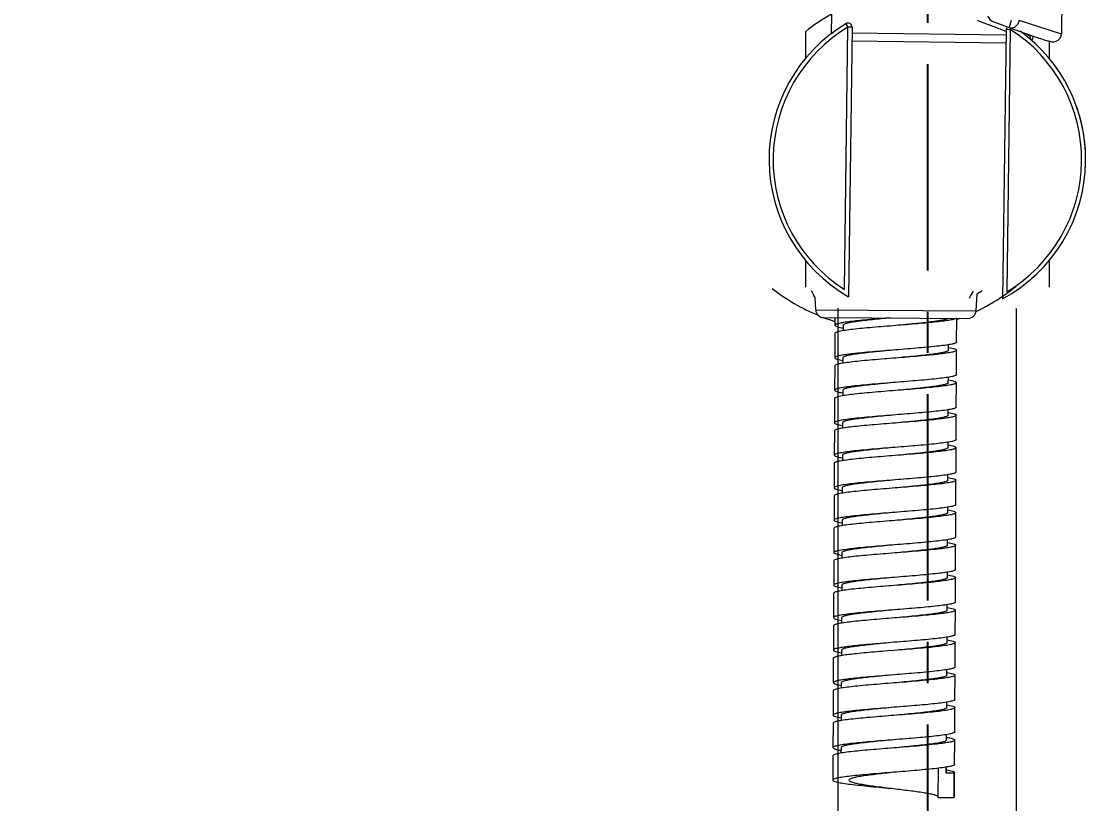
# Model space of a CAD drawing. Header units: millimetres. Extents: x 5438 to 6032, y -2661 to -1821.
# Drawn here: x 5882.52 to 5915.39, y -2240.61 to -2216.53 of the extents above; entities that cross this region are included whole.
import ezdxf

# ---------------------------------------------------------------- set-up
doc = ezdxf.new("R2010")
doc.units = ezdxf.units.MM
doc.header["$LTSCALE"] = 0.1
doc.linetypes.add('CENTERX2', pattern=[101.6, 63.5, -12.7, 12.7, -12.7])
doc.layers.get('0').update_dxf_attribs({"lineweight": 15})
doc.layers.add('CENTER', color=1, linetype='CENTERX2')
doc.layers.add('DIM', color=3, linetype='Continuous', lineweight=9)
doc.styles.get("Standard").update_dxf_attribs({"font": 'arial.ttf'})
doc.dimstyles.new('ISO-25', dxfattribs={"dimtxt": 2.5, "dimasz": 2.5, "dimexe": 1.25, "dimexo": 0.625, "dimtad": 1, "dimlfac": 5, "dimtxsty": 'Standard', "dimcen": 2.5, "dimadec": 0, "dimazin": 0, "dimtfac": 1, "dimtmove": 0, "dimatfit": 3, "dimfxl": 0, "dimarcsym": 0})

# ---------------------------------------------------------------- blocks, each defined once
blk = doc.blocks.new('*D125')
at = {"layer": 'Defpoints', "color": 0}
for p in [(5910.423, -2065.446), (5905.096, -2374.632), (5888.224, -2384.178), (5890.484, -2395.102), (5910.423, -2463.433)]:
    blk.add_point(p, dxfattribs=at)
at = {"layer": 'DIM', "color": 0, "lineweight": -2}
blk.add_line((5887.68, -2384.485), (5882.523, -2387.403), dxfattribs=at)
blk.add_arc((5910.423, -2371.618), 30.807, 218.8094, 260.6906, dxfattribs=at)
at = {"layer": 'DIM', "color": 0}
for points in [[(5885.728, -2391.393), (5887.107, -2390.458), (5883.611, -2386.788)], [(5905.508, -2401.188), (5905.372, -2402.849), (5910.423, -2402.425)]]:
    blk.add_solid(points, dxfattribs=at)
at = {"layer": 'DIM', "color": 0, "insert": (5896.505, -2395.485), "char_height": 5, "attachment_point": 5, "rotation": 329.75}
blk.add_mtext('61%%D', dxfattribs=at)

msp = doc.modelspace()

# ---------------------------------------------------------------- linework, layer by layer
at = {"color": 7, "linetype": 'Continuous'}
for p, q in [((5915.3903, -2155.3004), (5914.5513, -2216.9039)), ((5907.4957, -2214.6151), (5907.465, -2216.8694)), ((5912.9566, -2216.7302), (5912.4291, -2216.5291)), ((5912.9535, -2216.7108), (5913.0168, -2216.4962)), ((5914.4916, -2216.9026), (5913.2461, -2216.4995)), ((5906.6734, -2216.8464), (5906.6734, -2217.6652)), ((5907.465, -2216.8694), (5907.5285, -2216.8702)), ((5907.8687, -2224.7848), (5907.9787, -2216.7076)), ((5907.9143, -2216.6005), (5907.9787, -2216.7076)), ((5908.0671, -2216.7088), (5907.9787, -2216.7076)), ((5908.1037, -2216.7094), (5907.9907, -2225.0049)), ((5908.1037, -2216.7094), (5908.0671, -2216.7088)), ((5908.1014, -2216.878), (5912.8509, -2216.9427)), ((5912.267, -2216.6112), (5912.3874, -2216.6571)), ((5912.8532, -2216.7741), (5912.7402, -2225.0695)), ((5912.7541, -2216.7959), (5912.8399, -2216.8281)), ((5912.8399, -2216.8281), (5912.8595, -2216.8354)), ((5912.8532, -2216.7741), (5912.8898, -2216.7746)), ((5912.9782, -2216.7757), (5912.8682, -2224.8528)), ((5912.8898, -2216.7746), (5912.9782, -2216.7757)), ((5912.9566, -2216.7302), (5912.9535, -2216.7108)), ((5912.9618, -2216.7321), (5913.278, -2216.8437)), ((5912.9782, -2216.7757), (5912.9979, -2216.7449)), ((5913.3148, -2216.8566), (5913.5717, -2216.9457)), ((5913.4979, -2216.9201), (5913.5417, -2216.9521)), ((5914.5512, -2216.9095), (5914.4916, -2216.9026)), ((5908.098, -2217.128), (5912.8475, -2217.1927)), ((5913.5417, -2216.9521), (5913.5926, -2216.9528)), ((5913.5717, -2216.9457), (5913.712, -2216.9935)), ((5913.712, -2216.9935), (5913.8325, -2217.0338)), ((5913.8325, -2217.0338), (5913.9344, -2217.0672)), ((5914.1734, -2217.1392), (5914.1734, -2217.6668)), ((5906.6734, -2223.8952), (5906.6734, -2224.714)), ((5914.1734, -2223.8952), (5914.1734, -2224.714)), ((5906.9683, -2225.0297), (5906.9319, -2224.9664)), ((5906.9868, -2225.4102), (5906.9687, -2225.029)), ((5911.7182, -2225.0529), (5911.7552, -2224.9901)), ((5911.7552, -2224.9901), (5911.8443, -2224.8351)), ((5911.9231, -2225.4343), (5911.9529, -2224.9148)), ((5906.9868, -2225.4102), (5911.9231, -2225.4343)), ((5907.6626, -2225.3546), (5907.6626, -2342.1744)), ((5913.1626, -2225.3662), (5913.1626, -2342.1744)), ((5907.2356, -2225.6483), (5911.672, -2225.67)), ((5907.5788, -2225.65), (5907.5777, -2225.8822)), ((5909.2734, -2225.6582), (5909.2068, -2225.6645)), ((5911.3252, -2226.4006), (5911.3288, -2225.6683)), ((5907.8277, -2225.8835), (5907.8269, -2226.0509)), ((5907.5765, -2226.1322), (5907.5728, -2226.8822)), ((5911.074, -2226.6494), (5911.0748, -2226.4814)), ((5911.3203, -2227.4006), (5911.324, -2226.6506)), ((5907.8228, -2226.8835), (5907.822, -2227.0515)), ((5907.5716, -2227.1322), (5907.5679, -2227.8822)), ((5911.0691, -2227.6493), (5911.0699, -2227.4823)), ((5911.3154, -2228.4006), (5911.3191, -2227.6506)), ((5907.8179, -2227.8834), (5907.8171, -2228.0506)), ((5907.5667, -2228.1322), (5907.563, -2228.8822)), ((5911.0642, -2228.6493), (5911.065, -2228.4813)), ((5911.3105, -2229.4005), (5911.3142, -2228.6506)), ((5907.813, -2228.8834), (5907.8122, -2229.0514)), ((5907.5618, -2229.1322), (5907.5581, -2229.8822)), ((5911.0593, -2229.6493), (5911.0601, -2229.4818)), ((5911.3056, -2230.4005), (5911.3093, -2229.6505)), ((5907.8081, -2229.8834), (5907.8073, -2230.0511)), ((5907.5569, -2230.1322), (5907.5532, -2230.8822)), ((5911.0544, -2230.6493), (5911.0552, -2230.4817)), ((5911.3007, -2231.4005), (5911.3044, -2230.6505)), ((5907.8032, -2230.8834), (5907.8024, -2231.0509)), ((5907.552, -2231.1322), (5907.5483, -2231.8822)), ((5911.0495, -2231.6493), (5911.0503, -2231.4813)), ((5911.2958, -2232.4005), (5911.2995, -2231.6505)), ((5907.7983, -2231.8834), (5907.7975, -2232.0514)), ((5907.5471, -2232.1322), (5907.5434, -2232.8822)), ((5911.0446, -2232.6493), (5911.0454, -2232.4822)), ((5911.2909, -2233.4005), (5911.2946, -2232.6505)), ((5907.5434, -2232.8822), (5907.555, -2232.8999)), ((5907.555, -2232.8999), (5907.7883, -2232.9657)), ((5907.7934, -2232.8834), (5907.7926, -2233.0505)), ((5907.5422, -2233.1322), (5907.5385, -2233.8821)), ((5911.0397, -2233.6493), (5911.0405, -2233.4813)), ((5911.2861, -2234.4005), (5911.2897, -2233.6505)), ((5907.7885, -2233.8834), (5907.7877, -2234.0513)), ((5907.5373, -2234.1321), (5907.5336, -2234.8821)), ((5911.0348, -2234.6493), (5911.0357, -2234.4817)), ((5911.2812, -2235.4005), (5911.2848, -2234.6505)), ((5907.7836, -2234.8834), (5907.7828, -2235.0511)), ((5907.5324, -2235.1321), (5907.5288, -2235.8821)), ((5909.405, -2235.6413), (5909.2233, -2235.6558)), ((5911.0299, -2235.6492), (5911.0308, -2235.4816)), ((5911.2763, -2236.4005), (5911.2799, -2235.6505)), ((5907.7788, -2235.8833), (5907.7779, -2236.0508)), ((5909.4037, -2235.8913), (5909.1953, -2235.908)), ((5907.5275, -2236.1321), (5907.5239, -2236.8821)), ((5909.4001, -2236.6413), (5909.1916, -2236.658)), ((5911.025, -2236.6492), (5911.0259, -2236.4813)), ((5907.7739, -2236.8833), (5907.773, -2237.0513)), ((5909.2399, -2236.6562), (5909.1914, -2236.6608)), ((5911.2714, -2237.4005), (5911.275, -2236.6505)), ((5907.5226, -2237.1321), (5907.519, -2237.8821)), ((5911.0202, -2237.6492), (5911.021, -2237.4822)), ((5907.769, -2237.8833), (5907.7682, -2238.0504)), ((5911.2665, -2238.4004), (5911.2702, -2237.6504)), ((5907.5177, -2238.1321), (5907.5141, -2238.8821)), ((5911.0153, -2238.6492), (5911.0161, -2238.4812)), ((5907.7641, -2238.8833), (5907.7633, -2239.0513)), ((5911.2616, -2239.4004), (5911.2653, -2238.6504)), ((5907.5129, -2239.1321), (5907.5092, -2239.8821)), ((5910.7525, -2239.5177), (5910.7481, -2240.4156)), ((5911.0002, -2239.6669), (5911.0011, -2239.4835)), ((5911.0104, -2239.6492), (5911.0112, -2239.4817)), ((5911.0104, -2239.6492), (5911.0002, -2239.6669)), ((5911.2487, -2239.6681), (5911.0002, -2239.6669)), ((5911.245, -2240.4181), (5911.2487, -2239.6681)), ((5911.2604, -2239.6504), (5911.2487, -2239.6681)), ((5911.2567, -2240.4004), (5911.2604, -2239.6504)), ((5910.7481, -2240.4156), (5911.245, -2240.4181)), ((5911.2567, -2240.4004), (5911.245, -2240.4181))]:
    msp.add_line(p, q, dxfattribs=at)
for points in [[(5912.2788, -2216.3702), (5912.3431, -2216.4698), (5912.4291, -2216.5292)], [(5913.9344, -2217.0672), (5913.9789, -2217.0814), (5914.0193, -2217.0942), (5914.056, -2217.1055), (5914.089, -2217.1155), (5914.1188, -2217.1242), (5914.1455, -2217.1317), (5914.1696, -2217.1382), (5914.1916, -2217.1437), (5914.2122, -2217.1485), (5914.2325, -2217.1525), (5914.2543, -2217.1559), (5914.2816, -2217.1583), (5914.3221, -2217.1572), (5914.3851, -2217.1426), (5914.454, -2217.1046), (5914.5098, -2217.044), (5914.5424, -2216.9717), (5914.551, -2216.9099)]]:
    msp.add_lwpolyline(points, dxfattribs=at)
for centre, radius, start, end in [((5910.4234, -2221.5302), 6, 119.50169, 128.68165), ((5907.9787, -2216.7077), 0.125, 359.21974, 120.99438), ((5961.9473, -2086.5858), 139.1931, 248.95037, 249.089086), ((5910.4233, -2220.7802), 4.8749, 120.97575, 240.0691), ((5910.4233, -2220.7802), 4.75, 120.97499, 237.46424), ((5907.715, -2216.8728), 0.25, 179.21969, 188.61696), ((5947.5754, -2124.2632), 98.8677, 249.150759, 249.377985), ((5912.9782, -2216.7758), 0.125, 142.78865, 179.21936), ((5910.4243, -2220.7796), 4.7491, 359.21253, 57.46773), ((5910.4243, -2220.7796), 4.874, 359.21251, 54.05464), ((5915.9905, -2205.6987), 11.5999, 257.86044, 258.10894), ((5913.3707, -2216.9514), 0.2498, 330.61677, 336.8308), ((5913.4401, -2216.9508), 0.25, 319.94626, 352.20605), ((5910.4234, -2220.7803), 4.8749, 356.21783, 19.68999), ((5910.424, -2220.7806), 4.8744, 298.37157, 359.22394), ((5910.424, -2220.7806), 4.7495, 300.97325, 359.22399), ((5909.3575, -2220.034), 6, 231.81802, 247.47099), ((5916.1601, -2219.6786), 10.6359, 208.85059, 209.81303), ((5909.3575, -2220.034), 6, 295.31473, 309.18198), ((5909.3641, -2220.7841), 4.8749, 302.15273, 304.36667), ((5907.2365, -2225.3983), 0.25, 182.71969, 269.71969), ((5911.6735, -2225.42), 0.25, 269.71969, 356.71969), ((5909.3575, -2220.034), 6, 249.386, 252.73266), ((5909.3575, -2220.034), 6, 289.20136, 290.02688)]:
    msp.add_arc(centre, radius, start, end, dxfattribs=at)
for points, knots in [([(5913.2453, -2216.4992), (5913.2405, -2216.5345), (5913.2176, -2216.6066), (5913.1495, -2216.6951), (5913.0558, -2216.7451), (5912.9888, -2216.7417), (5912.9619, -2216.7321)], [0, 0, 0, 0, 0.2585272, 0.5387225, 0.7925435, 1, 1, 1, 1]), ([(5913.6004, -2217.0497), (5913.6036, -2217.0421), (5913.6043, -2217.028), (5913.5946, -2217.0036), (5913.574, -2216.9781), (5913.5529, -2216.9608), (5913.5418, -2216.9521)], [0, 0, 0, 0, 0.2038831, 0.3227499, 0.6494343, 1, 1, 1, 1]), ([(5909.2067, -2225.6612), (5908.9937, -2225.6784), (5908.6867, -2225.7037), (5908.2991, -2225.7406), (5908.0571, -2225.7675), (5907.8624, -2225.7932), (5907.7123, -2225.8212), (5907.6289, -2225.842), (5907.5778, -2225.8684), (5907.5777, -2225.8822)], [0, 0, 0, 0, 0.3874266, 0.5583705, 0.7067017, 0.8277648, 0.9178984, 0.9748329, 1, 1, 1, 1]), ([(5909.2068, -2225.6645), (5909.0259, -2225.6815), (5908.7653, -2225.7066), (5908.4366, -2225.7433), (5908.2321, -2225.7701), (5908.0672, -2225.7955), (5907.9416, -2225.8233), (5907.8685, -2225.844), (5907.8277, -2225.8708), (5907.8277, -2225.8835)], [0, 0, 0, 0, 0.3872688, 0.5576134, 0.7052662, 0.8257704, 0.9156735, 0.9729994, 1, 1, 1, 1]), ([(5911.0687, -2225.667), (5911.0521, -2225.6816), (5910.993, -2225.7022), (5910.8832, -2225.729), (5910.7246, -2225.7556), (5910.4367, -2225.7948), (5910.0076, -2225.8397), (5909.6461, -2225.8734), (5909.4527, -2225.8914)], [0, 0, 0, 0, 0.0404854, 0.1107039, 0.2095443, 0.3341167, 0.6438636, 1, 1, 1, 1]), ([(5911.3172, -2225.6682), (5911.2973, -2225.6832), (5911.2293, -2225.7032), (5911.1028, -2225.7303), (5910.92, -2225.7565), (5910.6897, -2225.7836), (5910.4181, -2225.8106), (5910.0013, -2225.8476), (5909.6758, -2225.8736), (5909.4527, -2225.8914)], [0, 0, 0, 0, 0.0396342, 0.109517, 0.2082761, 0.3329316, 0.4794879, 0.6431663, 1, 1, 1, 1]), ([(5909.4527, -2225.8914), (5909.2133, -2225.9105), (5908.8656, -2225.9383), (5908.4239, -2225.9781), (5908.1422, -2226.0073), (5907.9141, -2226.0353), (5907.736, -2226.0655), (5907.6392, -2226.0885), (5907.5765, -2226.1163), (5907.5765, -2226.1322)], [0, 0, 0, 0, 0.3786861, 0.5499121, 0.7002015, 0.8238979, 0.9164682, 0.9749244, 1, 1, 1, 1]), ([(5907.5777, -2225.8822), (5907.5776, -2225.8908), (5907.6006, -2225.9106), (5907.6799, -2225.9381), (5907.7596, -2225.9546), (5907.8207, -2225.9654)], [0, 0, 0, 0, 0.0979771, 0.2910015, 1, 1, 1, 1]), ([(5911.3252, -2226.4006), (5911.3251, -2226.4165), (5911.2625, -2226.4443), (5911.1656, -2226.4673), (5910.9875, -2226.4975), (5910.7595, -2226.5255), (5910.4778, -2226.5547), (5910.036, -2226.5946), (5909.6883, -2226.6223), (5909.449, -2226.6414)], [0, 0, 0, 0, 0.0250748, 0.08353, 0.1760997, 0.299796, 0.4500857, 0.6213123, 1, 1, 1, 1]), ([(5909.449, -2226.6414), (5909.2097, -2226.6605), (5908.862, -2226.6883), (5908.4202, -2226.7281), (5908.1385, -2226.7573), (5907.9104, -2226.7853), (5907.7324, -2226.8155), (5907.6355, -2226.8385), (5907.5729, -2226.8663), (5907.5728, -2226.8822)], [0, 0, 0, 0, 0.3786861, 0.5499121, 0.7002015, 0.8238979, 0.9164682, 0.9749244, 1, 1, 1, 1]), ([(5909.449, -2226.6414), (5909.2416, -2226.6607), (5908.9402, -2226.6886), (5908.5572, -2226.7287), (5908.3132, -2226.7582), (5908.1149, -2226.7862), (5907.9616, -2226.8169), (5907.8747, -2226.8396), (5907.8229, -2226.8687), (5907.8228, -2226.8835)], [0, 0, 0, 0, 0.3775139, 0.5482572, 0.6981906, 0.8217096, 0.9143577, 0.9733166, 1, 1, 1, 1]), ([(5911.074, -2226.6494), (5911.0739, -2226.6641), (5911.0221, -2226.6932), (5910.9351, -2226.7159), (5910.7818, -2226.7466), (5910.5835, -2226.7746), (5910.3395, -2226.8041), (5909.9566, -2226.8442), (5909.6552, -2226.8721), (5909.4478, -2226.8914)], [0, 0, 0, 0, 0.0266834, 0.0856421, 0.1782899, 0.3018085, 0.4517417, 0.6224849, 1, 1, 1, 1]), ([(5911.324, -2226.6506), (5911.3239, -2226.6665), (5911.2613, -2226.6943), (5911.1644, -2226.7173), (5910.9863, -2226.7475), (5910.7582, -2226.7755), (5910.4765, -2226.8047), (5910.0348, -2226.8446), (5909.6871, -2226.8723), (5909.4478, -2226.8914)], [0, 0, 0, 0, 0.0250758, 0.0835319, 0.1761018, 0.2997978, 0.4500868, 0.6213127, 1, 1, 1, 1]), ([(5911.0807, -2226.5673), (5911.1418, -2226.5782), (5911.2217, -2226.5947), (5911.301, -2226.6222), (5911.324, -2226.642), (5911.324, -2226.6506)], [0, 0, 0, 0, 0.7090124, 0.9020378, 1, 1, 1, 1]), ([(5909.4478, -2226.8914), (5909.2085, -2226.9105), (5908.8608, -2226.9383), (5908.419, -2226.9781), (5908.1373, -2227.0073), (5907.9092, -2227.0353), (5907.7311, -2227.0655), (5907.6343, -2227.0885), (5907.5716, -2227.1163), (5907.5716, -2227.1322)], [0, 0, 0, 0, 0.3786879, 0.5499146, 0.7002042, 0.8239001, 0.9164696, 0.9749249, 1, 1, 1, 1]), ([(5907.5728, -2226.8822), (5907.5727, -2226.8909), (5907.596, -2226.9108), (5907.6761, -2226.9384), (5907.7567, -2226.955), (5907.8185, -2226.9659)], [0, 0, 0, 0, 0.0977317, 0.2907654, 1, 1, 1, 1]), ([(5911.3203, -2227.4006), (5911.3202, -2227.4165), (5911.2576, -2227.4443), (5911.1607, -2227.4673), (5910.9826, -2227.4975), (5910.7546, -2227.5255), (5910.4729, -2227.5547), (5910.0311, -2227.5945), (5909.6834, -2227.6223), (5909.4441, -2227.6414)], [0, 0, 0, 0, 0.0250758, 0.0835319, 0.1761018, 0.2997978, 0.4500868, 0.6213127, 1, 1, 1, 1]), ([(5909.4441, -2227.6414), (5909.2048, -2227.6605), (5908.8571, -2227.6882), (5908.4153, -2227.7281), (5908.1336, -2227.7573), (5907.9056, -2227.7852), (5907.7275, -2227.8155), (5907.6306, -2227.8385), (5907.568, -2227.8663), (5907.5679, -2227.8822)], [0, 0, 0, 0, 0.3786879, 0.5499146, 0.7002042, 0.8239001, 0.9164696, 0.9749249, 1, 1, 1, 1]), ([(5909.4441, -2227.6414), (5909.2367, -2227.6607), (5908.9353, -2227.6886), (5908.5523, -2227.7287), (5908.3083, -2227.7582), (5908.11, -2227.7862), (5907.9567, -2227.8169), (5907.8698, -2227.8396), (5907.818, -2227.8687), (5907.8179, -2227.8834)], [0, 0, 0, 0, 0.3775142, 0.5482576, 0.698191, 0.8217099, 0.9143579, 0.9733167, 1, 1, 1, 1]), ([(5911.0691, -2227.6493), (5911.069, -2227.6641), (5911.0172, -2227.6932), (5910.9302, -2227.7159), (5910.7769, -2227.7466), (5910.5786, -2227.7746), (5910.3346, -2227.8041), (5909.9517, -2227.8441), (5909.6503, -2227.8721), (5909.4429, -2227.8914)], [0, 0, 0, 0, 0.0266833, 0.085642, 0.1782897, 0.3018083, 0.4517415, 0.6224848, 1, 1, 1, 1]), ([(5911.3191, -2227.6506), (5911.319, -2227.6665), (5911.2563, -2227.6943), (5911.1595, -2227.7173), (5910.9814, -2227.7475), (5910.7533, -2227.7755), (5910.4716, -2227.8047), (5910.0299, -2227.8445), (5909.6822, -2227.8723), (5909.4429, -2227.8914)], [0, 0, 0, 0, 0.025075, 0.0835302, 0.1760995, 0.2997952, 0.4500846, 0.6213113, 1, 1, 1, 1]), ([(5911.0744, -2227.5671), (5911.1359, -2227.578), (5911.2162, -2227.5945), (5911.296, -2227.6221), (5911.3191, -2227.642), (5911.3191, -2227.6506)], [0, 0, 0, 0, 0.7091479, 0.9021849, 1, 1, 1, 1]), ([(5909.4429, -2227.8914), (5909.2036, -2227.9105), (5908.8559, -2227.9382), (5908.4141, -2227.9781), (5908.1324, -2228.0073), (5907.9043, -2228.0352), (5907.7263, -2228.0655), (5907.6294, -2228.0885), (5907.5668, -2228.1163), (5907.5667, -2228.1322)], [0, 0, 0, 0, 0.3786866, 0.5499126, 0.7002017, 0.8238978, 0.9164679, 0.9749241, 1, 1, 1, 1]), ([(5907.5679, -2227.8822), (5907.5679, -2227.8908), (5907.591, -2227.9107), (5907.6709, -2227.9383), (5907.7512, -2227.9549), (5907.8128, -2227.9657)], [0, 0, 0, 0, 0.0977906, 0.2908289, 1, 1, 1, 1]), ([(5911.3154, -2228.4006), (5911.3153, -2228.4165), (5911.2527, -2228.4443), (5911.1558, -2228.4673), (5910.9777, -2228.4975), (5910.7497, -2228.5255), (5910.468, -2228.5547), (5910.0262, -2228.5945), (5909.6785, -2228.6222), (5909.4392, -2228.6414)], [0, 0, 0, 0, 0.025075, 0.0835302, 0.1760995, 0.2997952, 0.4500846, 0.6213113, 1, 1, 1, 1]), ([(5909.4392, -2228.6414), (5909.1999, -2228.6605), (5908.8522, -2228.6882), (5908.4104, -2228.728), (5908.1288, -2228.7573), (5907.9007, -2228.7852), (5907.7226, -2228.8155), (5907.6257, -2228.8385), (5907.5631, -2228.8663), (5907.563, -2228.8822)], [0, 0, 0, 0, 0.3786866, 0.5499126, 0.7002017, 0.8238978, 0.9164679, 0.9749241, 1, 1, 1, 1]), ([(5909.4392, -2228.6414), (5909.2318, -2228.6607), (5908.9304, -2228.6886), (5908.5474, -2228.7287), (5908.3034, -2228.7582), (5908.1051, -2228.7862), (5907.9518, -2228.8169), (5907.8649, -2228.8396), (5907.8131, -2228.8687), (5907.813, -2228.8834)], [0, 0, 0, 0, 0.3775145, 0.5482579, 0.6981912, 0.8217101, 0.914358, 0.9733167, 1, 1, 1, 1]), ([(5911.0642, -2228.6493), (5911.0641, -2228.6641), (5911.0123, -2228.6932), (5910.9253, -2228.7159), (5910.7721, -2228.7466), (5910.5737, -2228.7746), (5910.3297, -2228.8041), (5909.9468, -2228.8441), (5909.6454, -2228.8721), (5909.438, -2228.8914)], [0, 0, 0, 0, 0.0266832, 0.0856419, 0.1782895, 0.3018082, 0.4517414, 0.6224847, 1, 1, 1, 1]), ([(5911.3142, -2228.6506), (5911.3141, -2228.6665), (5911.2515, -2228.6943), (5911.1546, -2228.7173), (5910.9765, -2228.7475), (5910.7484, -2228.7755), (5910.4667, -2228.8047), (5910.025, -2228.8445), (5909.6773, -2228.8722), (5909.438, -2228.8914)], [0, 0, 0, 0, 0.0250754, 0.0835314, 0.1761016, 0.2997978, 0.4500871, 0.6213131, 1, 1, 1, 1]), ([(5911.0681, -2228.5668), (5911.1299, -2228.5777), (5911.2107, -2228.5944), (5911.2909, -2228.622), (5911.3142, -2228.6419), (5911.3142, -2228.6506)], [0, 0, 0, 0, 0.7092727, 0.9023071, 1, 1, 1, 1]), ([(5909.438, -2228.8914), (5909.1987, -2228.9105), (5908.851, -2228.9382), (5908.4092, -2228.978), (5908.1275, -2229.0073), (5907.8994, -2229.0352), (5907.7213, -2229.0655), (5907.6245, -2229.0885), (5907.5619, -2229.1163), (5907.5618, -2229.1322)], [0, 0, 0, 0, 0.3786869, 0.5499134, 0.7002032, 0.8238997, 0.9164697, 0.9749251, 1, 1, 1, 1]), ([(5907.563, -2228.8822), (5907.563, -2228.8908), (5907.5859, -2228.9106), (5907.6653, -2228.9381), (5907.745, -2228.9546), (5907.8061, -2228.9654)], [0, 0, 0, 0, 0.0979748, 0.2909995, 1, 1, 1, 1]), ([(5911.3105, -2229.4005), (5911.3104, -2229.4164), (5911.2478, -2229.4443), (5911.1509, -2229.4673), (5910.9729, -2229.4975), (5910.7448, -2229.5255), (5910.4631, -2229.5547), (5910.0213, -2229.5945), (5909.6736, -2229.6222), (5909.4343, -2229.6414)], [0, 0, 0, 0, 0.0250754, 0.0835314, 0.1761016, 0.2997978, 0.4500871, 0.6213131, 1, 1, 1, 1]), ([(5909.4343, -2229.6414), (5909.195, -2229.6605), (5908.8473, -2229.6882), (5908.4056, -2229.728), (5908.1239, -2229.7573), (5907.8958, -2229.7852), (5907.7177, -2229.8155), (5907.6208, -2229.8385), (5907.5582, -2229.8663), (5907.5581, -2229.8822)], [0, 0, 0, 0, 0.3786869, 0.5499134, 0.7002032, 0.8238997, 0.9164697, 0.9749251, 1, 1, 1, 1]), ([(5909.4343, -2229.6414), (5909.2269, -2229.6607), (5908.9255, -2229.6886), (5908.5426, -2229.7287), (5908.2985, -2229.7582), (5908.1002, -2229.7862), (5907.947, -2229.8169), (5907.86, -2229.8396), (5907.8082, -2229.8687), (5907.8081, -2229.8834)], [0, 0, 0, 0, 0.3775146, 0.548258, 0.6981913, 0.8217101, 0.914358, 0.9733167, 1, 1, 1, 1]), ([(5911.0593, -2229.6493), (5911.0592, -2229.664), (5911.0074, -2229.6932), (5910.9205, -2229.7159), (5910.7672, -2229.7466), (5910.5689, -2229.7746), (5910.3249, -2229.804), (5909.9419, -2229.8441), (5909.6405, -2229.8721), (5909.4331, -2229.8914)], [0, 0, 0, 0, 0.0266832, 0.0856418, 0.1782895, 0.3018081, 0.4517414, 0.6224848, 1, 1, 1, 1]), ([(5911.3093, -2229.6505), (5911.3092, -2229.6664), (5911.2466, -2229.6943), (5911.1497, -2229.7173), (5910.9716, -2229.7475), (5910.7435, -2229.7755), (5910.4619, -2229.8047), (5910.0201, -2229.8445), (5909.6724, -2229.8722), (5909.4331, -2229.8914)], [0, 0, 0, 0, 0.0250755, 0.0835311, 0.1761007, 0.2997964, 0.4500855, 0.6213117, 1, 1, 1, 1]), ([(5911.0664, -2229.5674), (5911.1274, -2229.5782), (5911.2071, -2229.5947), (5911.2864, -2229.6222), (5911.3093, -2229.642), (5911.3093, -2229.6505)], [0, 0, 0, 0, 0.708991, 0.9020146, 1, 1, 1, 1]), ([(5909.4331, -2229.8914), (5909.1938, -2229.9105), (5908.8461, -2229.9382), (5908.4043, -2229.978), (5908.1226, -2230.0073), (5907.8946, -2230.0352), (5907.7165, -2230.0655), (5907.6196, -2230.0885), (5907.557, -2230.1163), (5907.5569, -2230.1322)], [0, 0, 0, 0, 0.3786876, 0.5499139, 0.7002031, 0.823899, 0.9164687, 0.9749245, 1, 1, 1, 1]), ([(5907.5581, -2229.8822), (5907.5581, -2229.8909), (5907.5817, -2229.911), (5907.6626, -2229.9387), (5907.7441, -2229.9554), (5907.8066, -2229.9663)], [0, 0, 0, 0, 0.0974613, 0.2905004, 1, 1, 1, 1]), ([(5911.3056, -2230.4005), (5911.3055, -2230.4164), (5911.2429, -2230.4442), (5911.146, -2230.4673), (5910.968, -2230.4975), (5910.7399, -2230.5255), (5910.4582, -2230.5547), (5910.0164, -2230.5945), (5909.6687, -2230.6222), (5909.4294, -2230.6414)], [0, 0, 0, 0, 0.0250755, 0.0835311, 0.1761007, 0.2997964, 0.4500855, 0.6213117, 1, 1, 1, 1]), ([(5909.4294, -2230.6414), (5909.1901, -2230.6605), (5908.8424, -2230.6882), (5908.4007, -2230.728), (5908.119, -2230.7572), (5907.8909, -2230.7852), (5907.7128, -2230.8155), (5907.6159, -2230.8385), (5907.5533, -2230.8663), (5907.5532, -2230.8822)], [0, 0, 0, 0, 0.3786876, 0.5499139, 0.7002031, 0.823899, 0.9164687, 0.9749245, 1, 1, 1, 1]), ([(5909.4294, -2230.6414), (5909.222, -2230.6606), (5908.9206, -2230.6886), (5908.5377, -2230.7287), (5908.2937, -2230.7581), (5908.0954, -2230.7862), (5907.9421, -2230.8169), (5907.8551, -2230.8396), (5907.8033, -2230.8687), (5907.8032, -2230.8834)], [0, 0, 0, 0, 0.3775146, 0.5482579, 0.6981912, 0.82171, 0.9143579, 0.9733167, 1, 1, 1, 1]), ([(5911.0544, -2230.6493), (5911.0543, -2230.664), (5911.0025, -2230.6931), (5910.9156, -2230.7159), (5910.7623, -2230.7466), (5910.564, -2230.7746), (5910.32, -2230.804), (5909.937, -2230.8441), (5909.6356, -2230.8721), (5909.4282, -2230.8914)], [0, 0, 0, 0, 0.0266832, 0.0856418, 0.1782896, 0.3018083, 0.4517416, 0.6224849, 1, 1, 1, 1]), ([(5911.3044, -2230.6505), (5911.3043, -2230.6664), (5911.2417, -2230.6942), (5911.1448, -2230.7173), (5910.9667, -2230.7475), (5910.7387, -2230.7755), (5910.457, -2230.8047), (5910.0152, -2230.8445), (5909.6675, -2230.8722), (5909.4282, -2230.8914)], [0, 0, 0, 0, 0.0250748, 0.08353, 0.1760997, 0.299796, 0.4500857, 0.6213123, 1, 1, 1, 1]), ([(5911.0563, -2230.5665), (5911.1187, -2230.5774), (5911.2001, -2230.5941), (5911.2809, -2230.6218), (5911.3044, -2230.6418), (5911.3044, -2230.6505)], [0, 0, 0, 0, 0.7094618, 0.902502, 1, 1, 1, 1]), ([(5909.4282, -2230.8914), (5909.1889, -2230.9105), (5908.8412, -2230.9382), (5908.3994, -2230.978), (5908.1177, -2231.0072), (5907.8897, -2231.0352), (5907.7116, -2231.0655), (5907.6147, -2231.0885), (5907.5521, -2231.1163), (5907.552, -2231.1322)], [0, 0, 0, 0, 0.3786861, 0.5499121, 0.7002015, 0.8238979, 0.9164682, 0.9749244, 1, 1, 1, 1]), ([(5907.5532, -2230.8822), (5907.5532, -2230.8908), (5907.5761, -2230.9106), (5907.6554, -2230.938), (5907.7351, -2230.9545), (5907.7962, -2230.9654)], [0, 0, 0, 0, 0.0979771, 0.2910015, 1, 1, 1, 1]), ([(5909.4245, -2231.6413), (5909.1852, -2231.6605), (5908.8375, -2231.6882), (5908.3958, -2231.728), (5908.1141, -2231.7572), (5907.886, -2231.7852), (5907.7079, -2231.8154), (5907.611, -2231.8385), (5907.5484, -2231.8663), (5907.5483, -2231.8822)], [0, 0, 0, 0, 0.3786861, 0.5499121, 0.7002015, 0.8238979, 0.9164682, 0.9749244, 1, 1, 1, 1]), ([(5909.4245, -2231.6413), (5909.2171, -2231.6606), (5908.9157, -2231.6886), (5908.5328, -2231.7287), (5908.2888, -2231.7581), (5908.0905, -2231.7861), (5907.9372, -2231.8168), (5907.8502, -2231.8395), (5907.7984, -2231.8687), (5907.7983, -2231.8834)], [0, 0, 0, 0, 0.3775067, 0.5482473, 0.6981794, 0.8216987, 0.9143488, 0.9733127, 1, 1, 1, 1]), ([(5911.0495, -2231.6493), (5911.0494, -2231.664), (5910.9976, -2231.6931), (5910.9107, -2231.7158), (5910.7574, -2231.7465), (5910.5591, -2231.7746), (5910.3151, -2231.804), (5909.9321, -2231.8441), (5909.6307, -2231.872), (5909.4233, -2231.8913)], [0, 0, 0, 0, 0.0266832, 0.0856419, 0.1782898, 0.3018086, 0.4517419, 0.6224853, 1, 1, 1, 1]), ([(5911.2995, -2231.6505), (5911.2994, -2231.6664), (5911.2368, -2231.6942), (5911.1399, -2231.7172), (5910.9618, -2231.7475), (5910.7338, -2231.7755), (5910.4521, -2231.8047), (5910.0103, -2231.8445), (5909.6626, -2231.8722), (5909.4233, -2231.8913)], [0, 0, 0, 0, 0.0250758, 0.0835319, 0.1761018, 0.2997978, 0.4500868, 0.6213127, 1, 1, 1, 1]), ([(5911.3007, -2231.4005), (5911.3007, -2231.4164), (5911.238, -2231.4442), (5911.1412, -2231.4672), (5910.9631, -2231.4975), (5910.735, -2231.5255), (5910.4533, -2231.5547), (5910.0116, -2231.5945), (5909.6639, -2231.6222), (5909.4245, -2231.6413)], [0, 0, 0, 0, 0.0250748, 0.08353, 0.1760997, 0.299796, 0.4500857, 0.6213123, 1, 1, 1, 1]), ([(5911.0562, -2231.5673), (5911.1174, -2231.5781), (5911.1972, -2231.5946), (5911.2765, -2231.6221), (5911.2995, -2231.6419), (5911.2995, -2231.6505)], [0, 0, 0, 0, 0.7090124, 0.9020378, 1, 1, 1, 1]), ([(5909.4233, -2231.8913), (5909.184, -2231.9105), (5908.8363, -2231.9382), (5908.3946, -2231.978), (5908.1129, -2232.0072), (5907.8848, -2232.0352), (5907.7067, -2232.0654), (5907.6098, -2232.0884), (5907.5472, -2232.1163), (5907.5471, -2232.1322)], [0, 0, 0, 0, 0.3786813, 0.5499059, 0.7001944, 0.8238909, 0.9164624, 0.974922, 1, 1, 1, 1]), ([(5907.5483, -2231.8822), (5907.5483, -2231.8908), (5907.5716, -2231.9107), (5907.6517, -2231.9383), (5907.7323, -2231.9549), (5907.794, -2231.9658)], [0, 0, 0, 0, 0.0977317, 0.2907654, 1, 1, 1, 1]), ([(5909.4196, -2232.6413), (5909.1803, -2232.6605), (5908.8326, -2232.6882), (5908.3909, -2232.728), (5908.1092, -2232.7572), (5907.8811, -2232.7852), (5907.703, -2232.8154), (5907.6062, -2232.8384), (5907.5435, -2232.8663), (5907.5434, -2232.8822)], [0, 0, 0, 0, 0.3786813, 0.5499059, 0.7001944, 0.8238909, 0.9164624, 0.974922, 1, 1, 1, 1]), ([(5909.4196, -2232.6413), (5909.2122, -2232.6606), (5908.9108, -2232.6886), (5908.5279, -2232.7287), (5908.2839, -2232.7581), (5908.0856, -2232.7861), (5907.9323, -2232.8168), (5907.8453, -2232.8395), (5907.7935, -2232.8687), (5907.7934, -2232.8834)], [0, 0, 0, 0, 0.3775144, 0.5482576, 0.6981908, 0.8217096, 0.9143576, 0.9733165, 1, 1, 1, 1]), ([(5911.0446, -2232.6493), (5911.0445, -2232.664), (5910.9927, -2232.6931), (5910.9058, -2232.7158), (5910.7525, -2232.7465), (5910.5542, -2232.7745), (5910.3102, -2232.804), (5909.9272, -2232.8441), (5909.6259, -2232.872), (5909.4184, -2232.8913)], [0, 0, 0, 0, 0.0266833, 0.0856422, 0.1782902, 0.301809, 0.4517424, 0.6224856, 1, 1, 1, 1]), ([(5911.2946, -2232.6505), (5911.2945, -2232.6664), (5911.2319, -2232.6942), (5911.135, -2232.7172), (5910.957, -2232.7475), (5910.7289, -2232.7754), (5910.4472, -2232.8047), (5910.0054, -2232.8445), (5909.6577, -2232.8722), (5909.4184, -2232.8913)], [0, 0, 0, 0, 0.025075, 0.0835302, 0.1760995, 0.2997952, 0.4500846, 0.6213113, 1, 1, 1, 1]), ([(5911.2958, -2232.4005), (5911.2957, -2232.4164), (5911.2331, -2232.4442), (5911.1363, -2232.4672), (5910.9582, -2232.4975), (5910.7301, -2232.5254), (5910.4484, -2232.5547), (5910.0067, -2232.5945), (5909.659, -2232.6222), (5909.4196, -2232.6413)], [0, 0, 0, 0, 0.0250758, 0.0835319, 0.1761018, 0.2997978, 0.4500868, 0.6213127, 1, 1, 1, 1]), ([(5911.05, -2232.567), (5911.1115, -2232.5779), (5911.1917, -2232.5945), (5911.2715, -2232.622), (5911.2946, -2232.6419), (5911.2946, -2232.6505)], [0, 0, 0, 0, 0.7091479, 0.9021849, 1, 1, 1, 1]), ([(5909.4184, -2232.8913), (5909.1791, -2232.9105), (5908.8314, -2232.9382), (5908.3897, -2232.978), (5908.108, -2233.0072), (5907.8799, -2233.0352), (5907.7018, -2233.0654), (5907.6049, -2233.0884), (5907.5423, -2233.1163), (5907.5422, -2233.1322)], [0, 0, 0, 0, 0.3786866, 0.5499126, 0.7002017, 0.8238978, 0.9164679, 0.9749241, 1, 1, 1, 1]), ([(5909.4148, -2233.6413), (5909.1754, -2233.6605), (5908.8277, -2233.6882), (5908.386, -2233.728), (5908.1043, -2233.7572), (5907.8762, -2233.7852), (5907.6981, -2233.8154), (5907.6013, -2233.8384), (5907.5386, -2233.8662), (5907.5385, -2233.8821)], [0, 0, 0, 0, 0.3786866, 0.5499126, 0.7002017, 0.8238978, 0.9164679, 0.9749241, 1, 1, 1, 1]), ([(5909.4147, -2233.6413), (5909.2073, -2233.6606), (5908.9059, -2233.6886), (5908.523, -2233.7286), (5908.279, -2233.7581), (5908.0807, -2233.7861), (5907.9274, -2233.8168), (5907.8404, -2233.8395), (5907.7886, -2233.8686), (5907.7885, -2233.8834)], [0, 0, 0, 0, 0.3775142, 0.5482573, 0.6981905, 0.8217094, 0.9143574, 0.9733164, 1, 1, 1, 1]), ([(5911.0397, -2233.6493), (5911.0396, -2233.664), (5910.9879, -2233.6931), (5910.9009, -2233.7158), (5910.7476, -2233.7465), (5910.5493, -2233.7745), (5910.3053, -2233.804), (5909.9223, -2233.8441), (5909.621, -2233.872), (5909.4135, -2233.8913)], [0, 0, 0, 0, 0.0266835, 0.0856425, 0.1782906, 0.3018095, 0.4517427, 0.6224859, 1, 1, 1, 1]), ([(5911.2897, -2233.6505), (5911.2896, -2233.6664), (5911.227, -2233.6942), (5911.1302, -2233.7172), (5910.9521, -2233.7475), (5910.724, -2233.7754), (5910.4423, -2233.8047), (5910.0005, -2233.8445), (5909.6528, -2233.8722), (5909.4135, -2233.8913)], [0, 0, 0, 0, 0.0250754, 0.0835314, 0.1761016, 0.2997978, 0.4500871, 0.6213131, 1, 1, 1, 1]), ([(5911.2909, -2233.4005), (5911.2909, -2233.4164), (5911.2282, -2233.4442), (5911.1314, -2233.4672), (5910.9533, -2233.4975), (5910.7252, -2233.5254), (5910.4435, -2233.5547), (5910.0018, -2233.5945), (5909.6541, -2233.6222), (5909.4148, -2233.6413)], [0, 0, 0, 0, 0.025075, 0.0835302, 0.1760995, 0.2997952, 0.4500846, 0.6213113, 1, 1, 1, 1]), ([(5911.0436, -2233.5668), (5911.1055, -2233.5777), (5911.1862, -2233.5943), (5911.2664, -2233.6219), (5911.2898, -2233.6418), (5911.2897, -2233.6505)], [0, 0, 0, 0, 0.7092728, 0.9023071, 1, 1, 1, 1]), ([(5909.4135, -2233.8913), (5909.1742, -2233.9105), (5908.8265, -2233.9382), (5908.3848, -2233.978), (5908.1031, -2234.0072), (5907.875, -2234.0352), (5907.6969, -2234.0654), (5907.6, -2234.0884), (5907.5374, -2234.1162), (5907.5373, -2234.1321)], [0, 0, 0, 0, 0.3786869, 0.5499134, 0.7002032, 0.8238997, 0.9164697, 0.9749251, 1, 1, 1, 1]), ([(5907.5385, -2233.8821), (5907.5385, -2233.8907), (5907.5615, -2233.9105), (5907.6408, -2233.938), (5907.7206, -2233.9545), (5907.7817, -2233.9654)], [0, 0, 0, 0, 0.0979748, 0.2909995, 1, 1, 1, 1]), ([(5909.4099, -2234.6413), (5909.1705, -2234.6604), (5908.8228, -2234.6882), (5908.3811, -2234.728), (5908.0994, -2234.7572), (5907.8713, -2234.7852), (5907.6932, -2234.8154), (5907.5964, -2234.8384), (5907.5337, -2234.8662), (5907.5337, -2234.8821)], [0, 0, 0, 0, 0.3786869, 0.5499134, 0.7002032, 0.8238997, 0.9164697, 0.9749251, 1, 1, 1, 1]), ([(5909.4099, -2234.6413), (5909.2024, -2234.6606), (5908.901, -2234.6886), (5908.5181, -2234.7286), (5908.2741, -2234.7581), (5908.0758, -2234.7861), (5907.9225, -2234.8168), (5907.8355, -2234.8395), (5907.7837, -2234.8686), (5907.7837, -2234.8834)], [0, 0, 0, 0, 0.3775139, 0.548257, 0.6981903, 0.8217091, 0.9143572, 0.9733164, 1, 1, 1, 1]), ([(5911.0348, -2234.6493), (5911.0348, -2234.664), (5910.983, -2234.6931), (5910.896, -2234.7158), (5910.7427, -2234.7465), (5910.5444, -2234.7745), (5910.3004, -2234.804), (5909.9174, -2234.8441), (5909.6161, -2234.872), (5909.4086, -2234.8913)], [0, 0, 0, 0, 0.0266836, 0.0856427, 0.1782908, 0.3018097, 0.4517429, 0.622486, 1, 1, 1, 1]), ([(5911.2848, -2234.6505), (5911.2847, -2234.6664), (5911.2221, -2234.6942), (5911.1253, -2234.7172), (5910.9472, -2234.7475), (5910.7191, -2234.7754), (5910.4374, -2234.8046), (5909.9957, -2234.8445), (5909.648, -2234.8722), (5909.4086, -2234.8913)], [0, 0, 0, 0, 0.0250755, 0.0835311, 0.1761007, 0.2997964, 0.4500855, 0.6213117, 1, 1, 1, 1]), ([(5911.2861, -2234.4005), (5911.286, -2234.4164), (5911.2233, -2234.4442), (5911.1265, -2234.4672), (5910.9484, -2234.4975), (5910.7203, -2234.5254), (5910.4386, -2234.5546), (5909.9969, -2234.5945), (5909.6492, -2234.6222), (5909.4099, -2234.6413)], [0, 0, 0, 0, 0.0250754, 0.0835314, 0.1761016, 0.2997978, 0.4500871, 0.6213131, 1, 1, 1, 1]), ([(5911.0419, -2234.5673), (5911.103, -2234.5781), (5911.1827, -2234.5946), (5911.2619, -2234.6221), (5911.2849, -2234.6419), (5911.2848, -2234.6505)], [0, 0, 0, 0, 0.708991, 0.9020146, 1, 1, 1, 1]), ([(5909.4086, -2234.8913), (5909.1693, -2234.9104), (5908.8216, -2234.9382), (5908.3799, -2234.978), (5908.0982, -2235.0072), (5907.8701, -2235.0352), (5907.692, -2235.0654), (5907.5951, -2235.0884), (5907.5325, -2235.1162), (5907.5324, -2235.1321)], [0, 0, 0, 0, 0.3786876, 0.5499139, 0.7002031, 0.823899, 0.9164687, 0.9749245, 1, 1, 1, 1]), ([(5907.5337, -2234.8821), (5907.5336, -2234.8908), (5907.5572, -2234.9109), (5907.6382, -2234.9386), (5907.7197, -2234.9553), (5907.7821, -2234.9663)], [0, 0, 0, 0, 0.0974613, 0.2905004, 1, 1, 1, 1]), ([(5909.2233, -2235.6558), (5909.0032, -2235.6735), (5908.6852, -2235.6994), (5908.283, -2235.7371), (5908.0306, -2235.7647), (5907.8272, -2235.7909), (5907.6699, -2235.8196), (5907.583, -2235.841), (5907.5288, -2235.8677), (5907.5288, -2235.8821)], [0, 0, 0, 0, 0.3852194, 0.5562472, 0.7050849, 0.8268207, 0.9175712, 0.9748822, 1, 1, 1, 1]), ([(5909.2243, -2235.6581), (5909.036, -2235.6758), (5908.7642, -2235.7016), (5908.4208, -2235.7393), (5908.2058, -2235.7667), (5908.0321, -2235.7928), (5907.8992, -2235.8215), (5907.8224, -2235.8427), (5907.7788, -2235.8701), (5907.7788, -2235.8833)], [0, 0, 0, 0, 0.3848038, 0.5552673, 0.7035184, 0.8247984, 0.9153986, 0.9731238, 1, 1, 1, 1]), ([(5911.0299, -2235.6492), (5911.0299, -2235.664), (5910.9781, -2235.6931), (5910.8911, -2235.7158), (5910.7378, -2235.7465), (5910.5395, -2235.7745), (5910.2955, -2235.804), (5909.9126, -2235.844), (5909.6112, -2235.872), (5909.4037, -2235.8913)], [0, 0, 0, 0, 0.0266826, 0.0856391, 0.1782829, 0.3017964, 0.4517225, 0.6224619, 1, 1, 1, 1]), ([(5911.2799, -2235.6505), (5911.2799, -2235.6664), (5911.2172, -2235.6942), (5911.1204, -2235.7172), (5910.9423, -2235.7474), (5910.7142, -2235.7754), (5910.4325, -2235.8046), (5909.9908, -2235.8444), (5909.6431, -2235.8722), (5909.4037, -2235.8913)], [0, 0, 0, 0, 0.025074, 0.0835269, 0.1760929, 0.2997845, 0.4500685, 0.6212912, 1, 1, 1, 1]), ([(5911.2812, -2235.4005), (5911.2811, -2235.4164), (5911.2184, -2235.4442), (5911.1216, -2235.4672), (5910.9435, -2235.4974), (5910.7154, -2235.5254), (5910.4337, -2235.5546), (5909.992, -2235.5944), (5909.6443, -2235.6222), (5909.405, -2235.6413)], [0, 0, 0, 0, 0.0250755, 0.0835311, 0.1761007, 0.2997964, 0.4500855, 0.6213117, 1, 1, 1, 1]), ([(5911.0319, -2235.5664), (5911.0942, -2235.5773), (5911.1756, -2235.5941), (5911.2564, -2235.6217), (5911.28, -2235.6418), (5911.2799, -2235.6505)], [0, 0, 0, 0, 0.7094618, 0.902502, 1, 1, 1, 1]), ([(5909.1953, -2235.908), (5908.9781, -2235.9255), (5908.6646, -2235.9511), (5908.2683, -2235.9885), (5908.0201, -2236.0158), (5907.8203, -2236.0418), (5907.666, -2236.0702), (5907.5805, -2236.0914), (5907.5276, -2236.1179), (5907.5275, -2236.1321)], [0, 0, 0, 0, 0.3861317, 0.5571259, 0.7057555, 0.827214, 0.9177097, 0.9748643, 1, 1, 1, 1]), ([(5907.5288, -2235.8821), (5907.5287, -2235.8907), (5907.5517, -2235.9105), (5907.631, -2235.938), (5907.7107, -2235.9545), (5907.7718, -2235.9653)], [0, 0, 0, 0, 0.0979771, 0.2910015, 1, 1, 1, 1]), ([(5911.2763, -2236.4005), (5911.2762, -2236.4164), (5911.2135, -2236.4442), (5911.1167, -2236.4672), (5910.9386, -2236.4974), (5910.7106, -2236.5254), (5910.4289, -2236.5546), (5909.9871, -2236.5944), (5909.6394, -2236.6221), (5909.4001, -2236.6413)], [0, 0, 0, 0, 0.025074, 0.0835269, 0.1760929, 0.2997845, 0.4500685, 0.6212912, 1, 1, 1, 1]), ([(5911.0318, -2236.5672), (5911.0929, -2236.5781), (5911.1727, -2236.5946), (5911.2521, -2236.6221), (5911.2751, -2236.6419), (5911.275, -2236.6505)], [0, 0, 0, 0, 0.7090124, 0.9020378, 1, 1, 1, 1]), ([(5909.3989, -2236.8913), (5909.1595, -2236.9104), (5908.8118, -2236.9381), (5908.3701, -2236.9779), (5908.0884, -2237.0072), (5907.8603, -2237.0351), (5907.6822, -2237.0654), (5907.5854, -2237.0884), (5907.5227, -2237.1162), (5907.5226, -2237.1321)], [0, 0, 0, 0, 0.3786879, 0.5499146, 0.7002042, 0.8239001, 0.9164696, 0.9749249, 1, 1, 1, 1]), ([(5907.5239, -2236.8821), (5907.5238, -2236.8908), (5907.5471, -2236.9107), (5907.6272, -2236.9383), (5907.7078, -2236.9549), (5907.7696, -2236.9658)], [0, 0, 0, 0, 0.0977317, 0.2907654, 1, 1, 1, 1]), ([(5909.1916, -2236.658), (5908.9744, -2236.6755), (5908.6609, -2236.7011), (5908.2646, -2236.7385), (5908.0165, -2236.7658), (5907.8167, -2236.7918), (5907.6623, -2236.8202), (5907.5768, -2236.8413), (5907.5239, -2236.8679), (5907.5239, -2236.8821)], [0, 0, 0, 0, 0.3861317, 0.5571259, 0.7057555, 0.827214, 0.9177097, 0.9748643, 1, 1, 1, 1]), ([(5909.1914, -2236.6608), (5909.0062, -2236.6781), (5908.7391, -2236.7037), (5908.4019, -2236.7409), (5908.1913, -2236.7681), (5908.0213, -2236.7939), (5907.8915, -2236.8222), (5907.8163, -2236.8432), (5907.7739, -2236.8704), (5907.7739, -2236.8833)], [0, 0, 0, 0, 0.3858566, 0.5562733, 0.7042703, 0.8252204, 0.9155226, 0.9730754, 1, 1, 1, 1]), ([(5909.2469, -2236.6556), (5909.2457, -2236.6557), (5909.2434, -2236.6559), (5909.241, -2236.6561), (5909.2399, -2236.6562)], [0, 0, 0, 0, 0.5000521, 1, 1, 1, 1]), ([(5911.025, -2236.6492), (5911.025, -2236.664), (5910.9732, -2236.6931), (5910.8862, -2236.7158), (5910.7329, -2236.7465), (5910.5346, -2236.7745), (5910.2906, -2236.804), (5909.9077, -2236.844), (5909.6063, -2236.872), (5909.3988, -2236.8913)], [0, 0, 0, 0, 0.0266836, 0.0856428, 0.1782909, 0.3018097, 0.4517429, 0.6224859, 1, 1, 1, 1]), ([(5911.275, -2236.6505), (5911.275, -2236.6664), (5911.2123, -2236.6942), (5911.1155, -2236.7172), (5910.9374, -2236.7474), (5910.7093, -2236.7754), (5910.4276, -2236.8046), (5909.9859, -2236.8444), (5909.6382, -2236.8721), (5909.3989, -2236.8913)], [0, 0, 0, 0, 0.0250758, 0.0835319, 0.1761018, 0.2997978, 0.4500868, 0.6213127, 1, 1, 1, 1]), ([(5911.2714, -2237.4005), (5911.2713, -2237.4163), (5911.2087, -2237.4442), (5911.1118, -2237.4672), (5910.9337, -2237.4974), (5910.7056, -2237.5254), (5910.4239, -2237.5546), (5909.9822, -2237.5944), (5909.6345, -2237.6221), (5909.3952, -2237.6413)], [0, 0, 0, 0, 0.0250758, 0.0835319, 0.1761018, 0.2997978, 0.4500868, 0.6213127, 1, 1, 1, 1]), ([(5911.0255, -2237.567), (5911.087, -2237.5778), (5911.1673, -2237.5944), (5911.247, -2237.6219), (5911.2702, -2237.6418), (5911.2701, -2237.6504)], [0, 0, 0, 0, 0.7091479, 0.9021849, 1, 1, 1, 1]), ([(5909.394, -2237.8913), (5909.1546, -2237.9104), (5908.8069, -2237.9381), (5908.3652, -2237.9779), (5908.0835, -2238.0072), (5907.8554, -2238.0351), (5907.6773, -2238.0654), (5907.5805, -2238.0884), (5907.5178, -2238.1162), (5907.5178, -2238.1321)], [0, 0, 0, 0, 0.3786866, 0.5499126, 0.7002017, 0.8238978, 0.9164679, 0.9749241, 1, 1, 1, 1]), ([(5907.519, -2237.8821), (5907.5189, -2237.8907), (5907.5421, -2237.9106), (5907.622, -2237.9382), (5907.7023, -2237.9547), (5907.7639, -2237.9656)], [0, 0, 0, 0, 0.0977906, 0.2908289, 1, 1, 1, 1]), ([(5909.3952, -2237.6413), (5909.1559, -2237.6604), (5908.8082, -2237.6881), (5908.3664, -2237.7279), (5908.0847, -2237.7572), (5907.8566, -2237.7851), (5907.6785, -2237.8154), (5907.5817, -2237.8384), (5907.5191, -2237.8662), (5907.519, -2237.8821)], [0, 0, 0, 0, 0.3786879, 0.5499146, 0.7002042, 0.8239001, 0.9164696, 0.9749249, 1, 1, 1, 1]), ([(5909.3952, -2237.6413), (5909.1877, -2237.6606), (5908.8864, -2237.6885), (5908.5034, -2237.7286), (5908.2594, -2237.7581), (5908.0611, -2237.7861), (5907.9078, -2237.8168), (5907.8208, -2237.8395), (5907.7691, -2237.8686), (5907.769, -2237.8833)], [0, 0, 0, 0, 0.3775134, 0.5482564, 0.6981897, 0.8217087, 0.914357, 0.9733163, 1, 1, 1, 1]), ([(5911.0202, -2237.6492), (5911.0201, -2237.6639), (5910.9683, -2237.6931), (5910.8813, -2237.7158), (5910.728, -2237.7465), (5910.5297, -2237.7745), (5910.2857, -2237.8039), (5909.9028, -2237.844), (5909.6014, -2237.872), (5909.394, -2237.8913)], [0, 0, 0, 0, 0.0266836, 0.0856427, 0.1782908, 0.3018096, 0.4517427, 0.6224858, 1, 1, 1, 1]), ([(5911.2701, -2237.6504), (5911.2701, -2237.6663), (5911.2074, -2237.6942), (5911.1106, -2237.7172), (5910.9325, -2237.7474), (5910.7044, -2237.7754), (5910.4227, -2237.8046), (5909.981, -2237.8444), (5909.6333, -2237.8721), (5909.394, -2237.8913)], [0, 0, 0, 0, 0.025075, 0.0835302, 0.1760995, 0.2997952, 0.4500846, 0.6213113, 1, 1, 1, 1]), ([(5911.2665, -2238.4004), (5911.2664, -2238.4163), (5911.2038, -2238.4441), (5911.1069, -2238.4672), (5910.9288, -2238.4974), (5910.7007, -2238.5254), (5910.419, -2238.5546), (5909.9773, -2238.5944), (5909.6296, -2238.6221), (5909.3903, -2238.6413)], [0, 0, 0, 0, 0.025075, 0.0835302, 0.1760995, 0.2997952, 0.4500846, 0.6213113, 1, 1, 1, 1]), ([(5911.0192, -2238.5667), (5911.081, -2238.5776), (5911.1618, -2238.5942), (5911.242, -2238.6218), (5911.2653, -2238.6418), (5911.2653, -2238.6504)], [0, 0, 0, 0, 0.7092728, 0.9023071, 1, 1, 1, 1]), ([(5909.3891, -2238.8913), (5909.1497, -2238.9104), (5908.802, -2238.9381), (5908.3603, -2238.9779), (5908.0786, -2239.0071), (5907.8505, -2239.0351), (5907.6724, -2239.0654), (5907.5756, -2239.0884), (5907.5129, -2239.1162), (5907.5129, -2239.1321)], [0, 0, 0, 0, 0.3786869, 0.5499134, 0.7002032, 0.8238997, 0.9164697, 0.9749251, 1, 1, 1, 1]), ([(5907.5141, -2238.8821), (5907.514, -2238.8907), (5907.537, -2238.9105), (5907.6163, -2238.938), (5907.6961, -2238.9545), (5907.7572, -2238.9653)], [0, 0, 0, 0, 0.0979748, 0.2909995, 1, 1, 1, 1]), ([(5909.3903, -2238.6413), (5909.151, -2238.6604), (5908.8033, -2238.6881), (5908.3615, -2238.7279), (5908.0798, -2238.7571), (5907.8517, -2238.7851), (5907.6737, -2238.8154), (5907.5768, -2238.8384), (5907.5142, -2238.8662), (5907.5141, -2238.8821)], [0, 0, 0, 0, 0.3786866, 0.5499126, 0.7002017, 0.8238978, 0.9164679, 0.9749241, 1, 1, 1, 1]), ([(5909.3903, -2238.6413), (5909.1829, -2238.6606), (5908.8815, -2238.6885), (5908.4985, -2238.7286), (5908.2545, -2238.758), (5908.0562, -2238.7861), (5907.9029, -2238.8168), (5907.8159, -2238.8395), (5907.7642, -2238.8686), (5907.7641, -2238.8833)], [0, 0, 0, 0, 0.3775133, 0.5482564, 0.6981897, 0.8217087, 0.914357, 0.9733163, 1, 1, 1, 1]), ([(5911.0153, -2238.6492), (5911.0152, -2238.6639), (5910.9634, -2238.693), (5910.8764, -2238.7158), (5910.7231, -2238.7465), (5910.5248, -2238.7745), (5910.2808, -2238.8039), (5909.8979, -2238.844), (5909.5965, -2238.872), (5909.3891, -2238.8913)], [0, 0, 0, 0, 0.0266836, 0.0856426, 0.1782906, 0.3018093, 0.4517425, 0.6224855, 1, 1, 1, 1]), ([(5911.2653, -2238.6504), (5911.2652, -2238.6663), (5911.2025, -2238.6941), (5911.1057, -2238.7172), (5910.9276, -2238.7474), (5910.6995, -2238.7754), (5910.4178, -2238.8046), (5909.9761, -2238.8444), (5909.6284, -2238.8721), (5909.3891, -2238.8913)], [0, 0, 0, 0, 0.0250754, 0.0835314, 0.1761016, 0.2997978, 0.4500871, 0.6213131, 1, 1, 1, 1]), ([(5911.2616, -2239.4004), (5911.2615, -2239.4163), (5911.1989, -2239.4441), (5911.102, -2239.4672), (5910.9239, -2239.4974), (5910.6958, -2239.5254), (5910.4142, -2239.5546), (5909.9724, -2239.5944), (5909.6247, -2239.6221), (5909.3854, -2239.6412)], [0, 0, 0, 0, 0.0250754, 0.0835314, 0.1761016, 0.2997978, 0.4500871, 0.6213131, 1, 1, 1, 1]), ([(5911.0174, -2239.5672), (5911.0785, -2239.5781), (5911.1582, -2239.5946), (5911.2375, -2239.622), (5911.2604, -2239.6419), (5911.2604, -2239.6504)], [0, 0, 0, 0, 0.7089674, 0.9020034, 1, 1, 1, 1]), ([(5907.5092, -2239.8821), (5907.5091, -2239.898), (5907.5715, -2239.9264), (5907.6681, -2239.9504), (5907.8459, -2239.9823), (5908.0737, -2240.0125), (5908.3551, -2240.0445), (5908.7964, -2240.0887), (5909.1438, -2240.1198), (5909.383, -2240.1412)], [0, 0, 0, 0, 0.0250759, 0.0835321, 0.1761023, 0.2997984, 0.4500876, 0.6213135, 1, 1, 1, 1]), ([(5909.3854, -2239.6412), (5909.1461, -2239.6604), (5908.7984, -2239.6881), (5908.3566, -2239.7279), (5908.0749, -2239.7571), (5907.8469, -2239.7851), (5907.6688, -2239.8153), (5907.5719, -2239.8384), (5907.5093, -2239.8662), (5907.5092, -2239.8821)], [0, 0, 0, 0, 0.3786869, 0.5499134, 0.7002032, 0.8238997, 0.9164697, 0.9749251, 1, 1, 1, 1]), ([(5908.0092, -2239.8845), (5908.0091, -2239.8982), (5908.05, -2239.9283), (5908.1264, -2239.9523), (5908.2549, -2239.9843), (5908.5014, -2240.0281), (5908.8835, -2240.0811), (5909.2076, -2240.1201), (5909.3829, -2240.1412)], [0, 0, 0, 0, 0.0290188, 0.0887664, 0.1815557, 0.3048239, 0.6242423, 1, 1, 1, 1]), ([(5909.3854, -2239.6412), (5909.2098, -2239.6607), (5908.8853, -2239.6965), (5908.5028, -2239.7457), (5908.2558, -2239.7871), (5908.1271, -2239.8179), (5908.0504, -2239.8411), (5908.0093, -2239.8709), (5908.0092, -2239.8845)], [0, 0, 0, 0, 0.3757578, 0.6951763, 0.8184444, 0.9112337, 0.9709812, 1, 1, 1, 1]), ([(5909.3829, -2240.1412), (5909.5477, -2240.1611), (5909.8553, -2240.1983), (5910.2201, -2240.2476), (5910.4638, -2240.2896), (5910.5974, -2240.318), (5910.6889, -2240.3457), (5910.7378, -2240.3678), (5910.7499, -2240.382)], [0, 0, 0, 0, 0.3570992, 0.667159, 0.7915198, 0.8899163, 0.9595988, 1, 1, 1, 1])]:
    msp.add_open_spline(points, degree=3, knots=knots, dxfattribs=at)
at = {"layer": 'CENTER'}
msp.add_line((5910.4234, -2065.446), (5910.4234, -2463.4333), dxfattribs=at)

# ---------------------------------------------------------------- dimensions: what is measured, and where the dimension line sits
at = {"layer": 'DIM'}
dim = msp.add_angular_dim_2l(base=(5890.4842, -2395.1016), line1=((5910.4234, -2065.446), (5910.4234, -2463.4333)), line2=((5888.224, -2384.1776), (5905.0959, -2374.6319)), text='61%%D', dimstyle='ISO-25', override={"dimtxt": 5, "dimasz": 5, "dimlfac": 4, "dimadec": 1, "dimfxl": 1.25, "dimtfill": 1}, dxfattribs=at)
dim.commit()
dim.dimension.update_dxf_attribs({"geometry": '*D125', "text_midpoint": (5896.5047, -2395.4847)})

doc.saveas('drawing.dxf')
